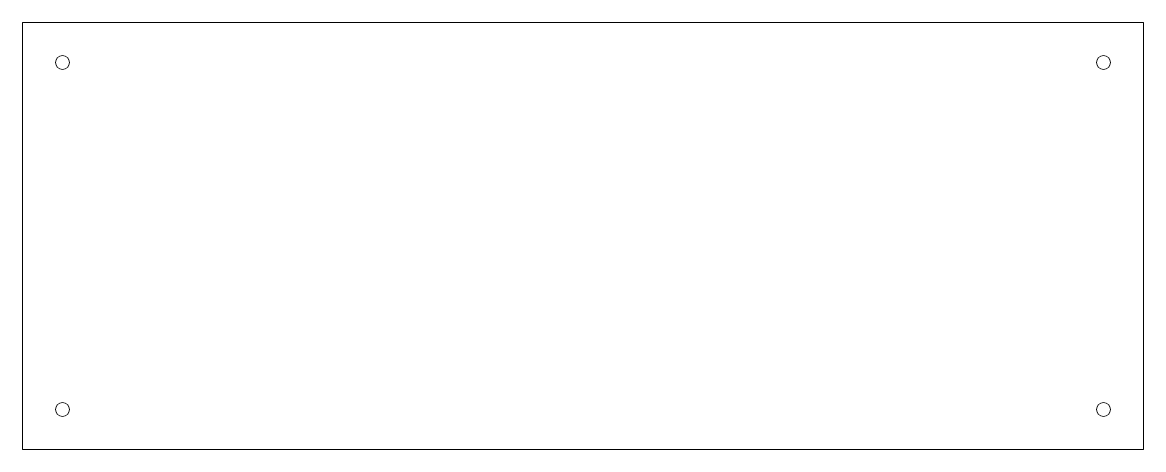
# Model space of a CAD drawing. Header units: metres. Extents: x -210 to 210, y -80 to 80.
import ezdxf

# ---------------------------------------------------------------- set-up
doc = ezdxf.new("R2010")
doc.units = ezdxf.units.M
doc.layers.add('102', color=7, linetype='Continuous')

msp = doc.modelspace()

# ---------------------------------------------------------------- linework, layer by layer
at = {"layer": '102', "color": 7, "linetype": 'Continuous', "lineweight": 18}
for p, q in [((-210, 80), (-210, -80)), ((210, 80), (-210, 80)), ((210, -80), (210, 80)), ((-210, -80), (210, -80))]:
    msp.add_line(p, q, dxfattribs=at)
for centre in [(-195, 65), (195, 65), (-195, -65), (195, -65)]:
    msp.add_circle(centre, 2.6, dxfattribs=at)

doc.saveas('drawing.dxf')
